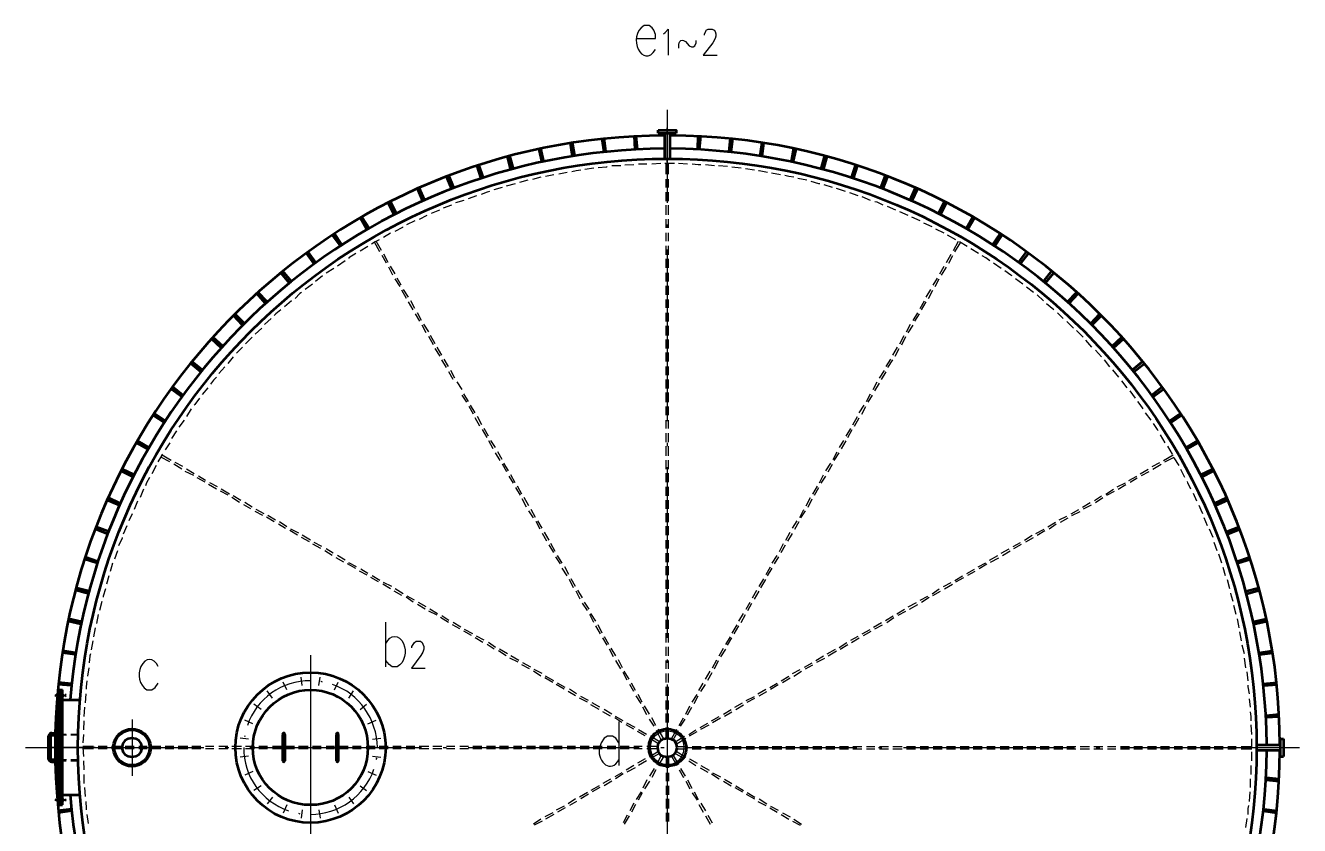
# Model space of a CAD drawing. Header units: millimetres. Extents: x 0 to 1181, y 0 to 1658.
# Drawn here: x 209.9 to 594.4, y 686.2 to 927.6 of the extents above; entities that cross this region are included whole.
import ezdxf

# ---------------------------------------------------------------- set-up
doc = ezdxf.new("R2010")
doc.units = ezdxf.units.MM
doc.layers.add('1', color=7, linetype='Continuous')

msp = doc.modelspace()

# ---------------------------------------------------------------- linework, layer by layer
at = {"layer": '1', "color": 0, "lineweight": 9}
for points in [[(402.38, 925.04), (402.92, 925.4), (403.82, 926.48), (403.82, 918.56)], [(414.8, 924.68), (414.8, 925.04), (415.16, 925.76), (415.34, 926.12), (415.88, 926.48), (417.14, 926.48), (417.68, 926.12), (418.04, 925.76), (418.22, 925.04), (418.22, 924.32), (418.04, 923.6), (417.32, 922.34), (414.44, 918.56), (418.58, 918.56)], [(403.56, 902.12), (403.56, 874.04)], [(403.56, 886.28), (403.56, 896.72)], [(381.42, 884.48), (378.72, 884.12)], [(385.38, 885.02), (385.2, 884.84), (382.68, 884.66)], [(389.52, 885.2), (386.82, 885.2)], [(393.48, 885.56), (390.78, 885.38)], [(397.44, 885.74), (394.92, 885.74)], [(401.58, 885.92), (398.88, 885.74)], [(405.72, 885.92), (403.56, 885.92), (402.84, 885.92)], [(403.2, 882.68), (403.2, 885.92)], [(403.92, 882.68), (403.92, 885.92)], [(409.68, 885.74), (406.98, 885.92)], [(413.64, 885.56), (412.92, 885.56), (411.12, 885.74)], [(417.78, 885.2), (415.08, 885.56)], [(421.74, 885.02), (419.04, 885.2)], [(425.88, 884.48), (423, 884.84)], [(361.44, 880.88), (358.92, 880.16)], [(365.4, 881.78), (362.88, 881.06)], [(369.36, 882.5), (366.84, 881.96), (366.84, 881.96)], [(373.32, 883.22), (370.8, 882.68)], [(377.46, 883.94), (376.02, 883.76), (374.76, 883.4)], [(403.2, 878.72), (403.2, 881.24)], [(403.92, 878.72), (403.92, 881.24)], [(429.84, 883.94), (427.14, 884.3)], [(433.8, 883.22), (431.28, 883.76), (431.1, 883.76)], [(437.76, 882.5), (435.06, 883.04)], [(441.72, 881.78), (440.28, 881.96), (439.02, 882.32)], [(445.68, 880.88), (442.98, 881.42)], [(449.64, 879.8), (449.28, 879.8), (446.94, 880.52)], [(349.92, 877.46), (349.2, 877.28), (347.4, 876.56)], [(353.7, 878.72), (351.18, 878)], [(357.66, 879.8), (354.96, 879.08)], [(403.2, 874.58), (403.2, 877.28)], [(403.92, 874.58), (403.92, 877.28)], [(453.42, 878.72), (450.9, 879.44)], [(457.38, 877.46), (454.68, 878.36)], [(461.16, 876.2), (458.64, 877.1)], [(338.4, 873.32), (335.88, 872.42)], [(342.18, 874.76), (339.66, 874.04)], [(345.96, 876.2), (343.44, 875.3)], [(403.2, 870.44), (403.2, 873.32)], [(403.92, 870.44), (403.92, 873.32)], [(464.94, 874.76), (462.42, 875.84)], [(468.72, 873.32), (466.92, 874.22), (466.2, 874.4)], [(472.5, 871.88), (469.98, 872.96)], [(331.02, 870.26), (328.68, 869)], [(334.8, 871.88), (332.28, 870.8)], [(403.2, 866.48), (403.2, 869.18)], [(403.92, 866.48), (403.92, 869.18)], [(476.28, 870.26), (473.76, 871.34)], [(479.88, 868.64), (477.36, 869.72)], [(323.64, 866.84), (323.64, 866.66), (321.3, 865.4)], [(327.42, 868.64), (324.9, 867.38)], [(403.56, 867.56), (403.56, 866.48)], [(483.48, 866.84), (480.96, 867.92)], [(487.08, 864.86), (484.56, 866.12)], [(316.62, 862.88), (315.36, 862.34), (314.28, 861.62)], [(316.8, 859.28), (315.18, 862.16)], [(317.34, 859.64), (315.72, 862.52)], [(320.04, 864.86), (317.88, 863.6)], [(403.2, 862.52), (403.2, 865.04)], [(403.92, 862.52), (403.92, 865.04)], [(490.68, 862.88), (488.16, 864.32)], [(489.96, 859.64), (491.4, 862.52)], [(490.32, 859.28), (492.12, 862.16)], [(494.1, 860.9), (491.76, 862.34)], [(309.6, 858.74), (307.44, 857.48), (307.44, 857.3)], [(313.2, 860.9), (310.86, 859.46)], [(318.78, 855.86), (317.52, 858.2)], [(319.32, 856.04), (318.06, 858.56)], [(403.2, 858.38), (403.2, 861.08)], [(403.56, 860), (403.56, 808.16)], [(403.92, 858.38), (403.92, 861.08)], [(487.8, 856.04), (489.24, 858.56)], [(488.52, 855.86), (489.78, 858.2)], [(497.52, 858.74), (495.18, 860.18)], [(500.94, 856.58), (499.68, 857.48), (498.6, 858.02)], [(302.94, 854.24), (300.6, 852.8)], [(306.36, 856.58), (304.02, 854.96)], [(320.76, 852.26), (319.5, 854.6)], [(321.48, 852.62), (320.04, 854.96)], [(403.2, 854.42), (403.2, 857.12)], [(403.92, 854.42), (403.92, 857.12)], [(485.82, 852.62), (487.08, 854.96)], [(486.36, 852.26), (487.8, 854.6)], [(504.36, 854.24), (502.02, 855.86)], [(299.52, 852.08), (297.36, 850.28)], [(322.92, 848.84), (321.48, 851.18)], [(323.28, 849.2), (322.02, 851.36)], [(403.2, 850.28), (403.2, 852.98)], [(403.92, 850.28), (403.92, 852.98)], [(483.84, 849.2), (485.1, 851.36)], [(484.38, 848.84), (485.64, 851.18)], [(507.6, 852.08), (507.24, 852.26), (505.44, 853.52)], [(510.84, 849.56), (508.68, 851.18)], [(293.22, 847.04), (292.68, 846.68), (291.24, 845.24)], [(296.46, 849.56), (294.3, 847.94)], [(324.9, 845.24), (323.46, 847.76)], [(325.44, 845.6), (324, 847.94)], [(403.2, 846.32), (403.2, 849.02)], [(403.92, 846.32), (403.92, 849.02)], [(481.68, 845.6), (483.12, 847.94)], [(482.4, 845.24), (483.66, 847.76)], [(514.08, 847.04), (511.92, 848.66)], [(517.14, 844.52), (515.16, 846.32)], [(290.16, 844.52), (288, 842.72)], [(326.88, 841.82), (325.44, 844.16)], [(327.42, 842.18), (326.16, 844.52)], [(403.2, 842.36), (403.2, 844.88)], [(403.92, 842.36), (403.92, 844.88)], [(479.88, 842.18), (481.14, 844.52)], [(480.24, 841.82), (481.68, 844.16)], [(520.2, 841.82), (518.04, 843.62)], [(284.04, 839.12), (282.06, 837.32)], [(286.92, 841.82), (285.48, 840.56), (284.94, 840.02)], [(328.86, 838.4), (327.6, 840.56)], [(329.4, 838.58), (328.14, 840.92)], [(403.2, 838.22), (403.2, 840.92)], [(403.92, 838.22), (403.92, 840.92)], [(477.72, 838.58), (479.16, 840.92)], [(478.26, 838.4), (479.7, 840.56)], [(523.08, 839.12), (521.64, 840.56), (521.28, 840.92)], [(526.14, 836.24), (524.16, 838.22)], [(281.16, 836.24), (279.18, 834.44)], [(330.84, 834.8), (329.58, 837.14)], [(331.56, 835.16), (330.12, 837.5)], [(403.2, 834.08), (403.2, 836.96)], [(403.92, 834.08), (403.92, 836.96)], [(475.74, 835.16), (477, 837.5)], [(476.28, 834.8), (477.72, 837.14)], [(529.02, 833.54), (527.04, 835.52)], [(275.4, 830.48), (273.6, 828.68)], [(278.28, 833.54), (276.3, 831.56)], [(333, 831.2), (331.56, 833.72)], [(333.54, 831.56), (332.1, 834.08)], [(335.52, 828.14), (334.08, 830.48)], [(403.2, 830.12), (403.2, 832.82)], [(403.92, 830.12), (403.92, 832.82)], [(471.6, 828.14), (473.04, 830.48)], [(473.76, 831.56), (475.02, 834.08)], [(474.3, 831.2), (475.56, 833.72)], [(531.72, 830.48), (529.92, 832.64)], [(272.52, 827.6), (272.52, 827.6), (270.9, 825.62)], [(334.98, 827.78), (333.54, 830.12)], [(336.96, 824.36), (335.52, 826.7)], [(337.5, 824.72), (336.24, 826.88)], [(403.2, 826.16), (403.2, 828.86)], [(403.92, 826.16), (403.92, 828.86)], [(469.62, 824.72), (471.06, 826.88)], [(470.16, 824.36), (471.6, 826.7)], [(472.32, 827.78), (473.58, 830.12)], [(534.6, 827.6), (532.8, 829.58)], [(537.12, 824.54), (535.5, 826.7)], [(270, 824.54), (268.2, 822.56)], [(338.94, 820.76), (337.68, 823.1)], [(339.48, 821.12), (338.22, 823.46)], [(403.2, 822.02), (403.2, 824.72)], [(403.92, 822.02), (403.92, 824.72)], [(467.64, 821.12), (469.08, 823.46)], [(468.18, 820.76), (469.62, 823.1)], [(539.82, 821.48), (538.02, 823.64)], [(267.48, 821.48), (266.58, 820.58), (265.68, 819.32)], [(341.64, 817.7), (340.2, 820.04)], [(403.2, 818.06), (403.2, 820.76)], [(403.92, 818.06), (403.92, 820.76)], [(465.66, 817.7), (466.92, 820.04)], [(466.2, 817.34), (467.64, 819.68)], [(542.34, 818.24), (540.72, 820.4)], [(262.44, 815.18), (261, 813.2), (260.82, 813.02)], [(264.96, 818.24), (263.16, 816.26)], [(343.08, 813.92), (341.64, 816.08)], [(343.62, 814.1), (342.18, 816.44)], [(403.2, 813.92), (403.2, 816.8)], [(403.92, 813.92), (403.92, 816.8)], [(463.68, 814.1), (464.94, 816.44)], [(464.22, 813.92), (465.48, 816.08)], [(544.86, 815.18), (543.24, 817.34)], [(259.92, 811.94), (258.48, 809.6)], [(345.06, 810.32), (343.8, 812.66)], [(345.6, 810.68), (344.16, 813.02)], [(403.2, 809.96), (403.2, 812.66)], [(403.92, 809.96), (403.92, 812.66)], [(461.52, 810.68), (462.96, 813.02)], [(462.24, 810.32), (463.5, 812.66)], [(547.2, 811.94), (546.3, 813.2), (545.58, 814.1)], [(257.76, 808.52), (256.14, 806.36)], [(347.04, 806.72), (345.6, 809.24)], [(347.58, 807.08), (346.32, 809.6)], [(403.2, 806), (403.2, 808.52)], [(403.92, 806), (403.92, 808.52)], [(459.54, 807.08), (460.98, 809.6)], [(460.08, 806.72), (461.52, 809.24)], [(549.54, 808.52), (547.92, 810.68)], [(551.7, 805.28), (551.52, 805.64), (550.26, 807.44)], [(255.42, 805.28), (253.98, 802.94)], [(349.2, 803.3), (347.76, 805.64)], [(349.56, 803.66), (348.3, 806)], [(403.2, 801.86), (403.2, 804.56)], [(403.92, 801.86), (403.92, 804.56)], [(457.56, 803.66), (459, 806)], [(458.1, 803.3), (459.36, 805.64)], [(553.86, 801.68), (552.42, 804.02)], [(253.44, 801.68), (252, 799.52)], [(351, 799.88), (349.74, 802.22)], [(351.72, 800.24), (350.28, 802.4)], [(403.2, 797.72), (403.2, 800.6)], [(403.56, 801.68), (403.56, 800.6)], [(403.92, 797.72), (403.92, 800.6)], [(455.58, 800.24), (456.84, 802.4)], [(456.12, 799.88), (457.56, 802.22)], [(556.02, 798.26), (554.58, 800.6)], [(251.28, 798.26), (250.92, 797.72), (249.84, 795.92)], [(253.44, 795.92), (250.74, 797.36)], [(253.8, 796.28), (250.92, 798.08)], [(353.16, 796.28), (351.72, 798.62)], [(353.7, 796.64), (352.44, 798.98)], [(403.2, 793.76), (403.2, 796.46)], [(403.92, 793.76), (403.92, 796.46)], [(453.6, 796.64), (454.86, 798.98)], [(453.96, 796.28), (455.4, 798.62)], [(553.32, 796.28), (556.2, 798.08)], [(553.68, 795.92), (556.56, 797.36)], [(558, 794.84), (556.56, 797.18)], [(249.3, 794.84), (248.04, 792.32)], [(257.04, 793.76), (254.7, 795.2)], [(257.4, 794.48), (255.06, 795.74)], [(260.64, 791.78), (258.12, 793.04)], [(260.82, 792.32), (258.48, 793.76)], [(355.14, 792.86), (353.88, 795.2)], [(355.68, 793.22), (354.24, 795.56)], [(403.2, 789.8), (403.2, 792.5)], [(403.56, 794.3), (403.56, 742.82)], [(403.92, 789.8), (403.92, 792.5)], [(451.44, 793.22), (452.88, 795.56)], [(452.16, 792.86), (453.42, 795.2)], [(546.3, 792.32), (548.64, 793.76)], [(546.66, 791.78), (549, 793.04)], [(549.9, 794.48), (552.24, 795.74)], [(550.08, 793.76), (552.6, 795.2)], [(559.8, 791.24), (558.54, 793.58)], [(247.32, 791.24), (246.42, 789.62), (246.06, 788.72)], [(264.06, 789.8), (261.72, 791.06)], [(264.24, 790.34), (262.08, 791.6)], [(267.48, 787.64), (265.14, 789.08)], [(267.84, 788.36), (265.5, 789.62)], [(357.12, 789.44), (355.86, 791.6)], [(357.66, 789.62), (356.4, 791.96)], [(359.64, 786.2), (358.38, 788.54)], [(403.2, 785.66), (403.2, 788.36)], [(403.92, 785.66), (403.92, 788.36)], [(447.48, 786.2), (448.92, 788.54)], [(449.46, 789.62), (450.72, 791.96)], [(450, 789.44), (451.44, 791.6)], [(539.28, 788.36), (541.8, 789.62)], [(539.64, 787.64), (541.98, 789.08)], [(542.88, 790.34), (545.22, 791.6)], [(543.24, 789.8), (545.4, 791.06)], [(561.6, 787.64), (560.7, 789.62), (560.52, 789.98)], [(245.52, 787.64), (244.44, 785.12)], [(271.08, 785.84), (268.74, 787.1)], [(271.44, 786.2), (268.92, 787.64)], [(274.5, 783.68), (272.16, 785.12)], [(274.86, 784.22), (272.52, 785.66)], [(359.28, 785.84), (357.84, 788.18)], [(361.08, 782.24), (359.82, 784.76)], [(361.8, 782.6), (360.36, 785.12)], [(403.2, 781.7), (403.2, 784.4)], [(403.92, 781.7), (403.92, 784.4)], [(445.5, 782.6), (446.76, 785.12)], [(446.04, 782.24), (447.3, 784.76)], [(448.02, 785.84), (449.28, 788.18)], [(532.44, 784.22), (534.6, 785.66)], [(532.8, 783.68), (534.96, 785.12)], [(535.86, 786.2), (538.2, 787.64)], [(536.22, 785.84), (538.56, 787.1)], [(563.4, 784.04), (562.32, 786.38)], [(243.72, 784.04), (242.64, 781.52)], [(277.92, 781.7), (275.76, 782.96)], [(278.28, 782.24), (276.12, 783.68)], [(281.52, 779.72), (279.18, 780.98)], [(281.88, 780.26), (279.54, 781.52)], [(363.24, 779), (361.8, 781.16)], [(363.78, 779.18), (362.52, 781.52)], [(443.52, 779.18), (444.78, 781.52)], [(443.88, 779), (445.32, 781.16)], [(525.42, 780.26), (527.76, 781.52)], [(525.6, 779.72), (528.12, 780.98)], [(528.84, 782.24), (531.18, 783.68)], [(529.2, 781.7), (531.54, 782.96)], [(565.2, 780.26), (564.66, 781.34), (564.12, 782.78)], [(240.48, 776.66), (239.4, 774.14)], [(242.1, 780.26), (241.02, 778.1)], [(284.95, 777.8), (282.61, 779.24)], [(285.31, 778.34), (282.97, 779.78)], [(288.37, 775.82), (286.21, 777.08)], [(288.73, 776.36), (286.57, 777.8)], [(365.22, 775.58), (363.96, 777.92)], [(365.76, 775.94), (364.5, 778.1)], [(403.2, 777.74), (403.2, 780.44)], [(403.92, 777.74), (403.92, 780.44)], [(441.36, 775.94), (442.8, 778.1)], [(442.08, 775.58), (443.34, 777.92)], [(518.4, 776.3), (520.74, 777.74)], [(518.76, 775.76), (520.92, 777.2)], [(521.82, 778.46), (524.16, 779.54)], [(522.18, 777.74), (524.52, 779)], [(566.64, 776.66), (565.56, 779)], [(239.04, 773.06), (239.04, 772.88), (237.96, 770.54)], [(291.96, 773.78), (289.62, 775.22)], [(292.33, 774.38), (289.99, 775.64)], [(295.56, 771.8), (293.22, 773.06)], [(295.92, 772.34), (293.4, 773.78)], [(367.2, 771.98), (365.94, 774.32)], [(367.92, 772.34), (366.48, 774.68)], [(403.2, 773.78), (403.2, 776.48)], [(403.92, 773.78), (403.92, 776.48)], [(439.38, 772.34), (440.64, 774.68)], [(439.92, 771.98), (441.36, 774.32)], [(511.38, 772.34), (513.72, 773.78)], [(511.74, 771.8), (514.08, 773.06)], [(514.8, 774.32), (517.32, 775.58)], [(515.16, 773.78), (517.5, 775.22)], [(568.26, 773.06), (567.18, 775.58)], [(237.6, 769.1), (236.7, 766.58)], [(298.98, 769.82), (296.64, 771.08)], [(299.34, 770.36), (297, 771.62)], [(302.4, 767.66), (300.24, 769.1)], [(302.76, 768.38), (300.6, 769.64)], [(369.36, 768.56), (367.92, 770.9)], [(369.72, 768.92), (368.46, 771.26)], [(403.2, 769.82), (403.2, 772.34)], [(403.92, 769.82), (403.92, 772.34)], [(437.4, 768.92), (438.66, 771.26)], [(437.94, 768.56), (439.2, 770.9)], [(504.36, 768.38), (506.7, 769.64)], [(504.72, 767.66), (507.06, 769.1)], [(507.96, 770.36), (510.12, 771.62)], [(508.14, 769.82), (510.48, 771.08)], [(569.52, 769.1), (568.62, 771.62)], [(236.16, 765.32), (235.8, 764.24), (235.44, 762.8)], [(306, 765.68), (303.66, 766.94)], [(306.36, 766.22), (304.02, 767.66)], [(309.6, 763.7), (307.08, 765.14)], [(309.78, 764.24), (307.44, 765.5)], [(371.34, 765.14), (369.9, 767.3)], [(371.88, 765.32), (370.44, 767.66)], [(403.2, 765.68), (403.2, 768.38)], [(403.92, 765.68), (403.92, 768.38)], [(435.24, 765.32), (436.68, 767.66)], [(435.96, 765.14), (437.22, 767.3)], [(497.34, 764.24), (499.68, 765.5)], [(497.7, 763.7), (500.04, 765.14)], [(500.76, 766.22), (503.28, 767.66)], [(501.12, 765.68), (503.64, 766.94)], [(570.96, 765.32), (570.06, 768.02)], [(235.08, 761.54), (234.36, 759.02)], [(313.02, 761.72), (310.68, 762.98)], [(313.2, 762.26), (311.04, 763.52)], [(316.8, 760.1), (314.46, 761.54)], [(373.32, 761.54), (371.88, 763.88)], [(373.86, 761.9), (372.6, 764.24)], [(403.2, 761.72), (403.2, 764.42)], [(403.92, 761.72), (403.92, 764.42)], [(433.44, 761.9), (434.7, 764.24)], [(433.8, 761.54), (435.24, 763.88)], [(490.32, 760.1), (492.66, 761.54)], [(493.92, 762.26), (496.26, 763.52)], [(494.28, 761.72), (496.44, 762.98)], [(572.04, 761.54), (571.32, 764.06)], [(234, 757.58), (233.28, 755.42), (233.28, 755.06)], [(316.44, 759.74), (314.1, 761)], [(320.04, 757.58), (317.7, 759.02)], [(320.4, 758.3), (317.88, 759.56)], [(323.82, 756.14), (321.48, 757.58)], [(375.3, 757.94), (374.04, 760.46)], [(375.84, 758.3), (374.58, 760.64)], [(403.2, 757.58), (403.2, 760.28)], [(403.92, 757.58), (403.92, 760.28)], [(431.28, 758.3), (432.72, 760.64)], [(431.82, 757.94), (433.26, 760.46)], [(483.48, 756.14), (485.64, 757.58)], [(486.9, 758.3), (489.24, 759.56)], [(487.26, 757.58), (489.6, 759.02)], [(490.68, 759.74), (493.02, 761)], [(573.3, 757.58), (572.58, 760.28)], [(232.92, 753.8), (232.2, 751.1)], [(323.46, 755.6), (321.12, 756.86)], [(326.88, 753.62), (324.72, 755.06)], [(327.24, 754.16), (325.08, 755.42)], [(377.28, 754.52), (376.02, 756.86)], [(378, 754.88), (376.56, 757.22)], [(379.98, 751.46), (378.54, 753.62)], [(403.2, 753.62), (403.2, 756.32)], [(403.92, 753.62), (403.92, 756.32)], [(427.32, 751.46), (428.58, 753.62)], [(429.3, 754.88), (430.56, 757.22)], [(429.84, 754.52), (431.28, 756.86)], [(479.88, 754.16), (482.22, 755.42)], [(480.24, 753.62), (482.58, 755.06)], [(483.66, 755.6), (486, 756.86)], [(574.38, 753.8), (573.84, 755.42), (573.66, 756.32)], [(231.84, 749.84), (231.3, 747.14)], [(330.48, 751.46), (328.14, 752.9)], [(330.84, 752.18), (328.5, 753.44)], [(334.08, 749.66), (331.56, 750.92)], [(334.26, 750.02), (331.92, 751.46)], [(379.44, 751.1), (378, 753.26)], [(381.42, 747.5), (380.16, 749.84)], [(381.96, 747.86), (380.52, 750.2)], [(403.2, 749.66), (403.2, 752.18)], [(403.92, 749.66), (403.92, 752.18)], [(425.16, 747.86), (426.6, 750.2)], [(425.88, 747.5), (427.14, 749.84)], [(427.86, 751.1), (429.12, 753.26)], [(472.86, 750.02), (475.2, 751.46)], [(473.22, 749.66), (475.56, 750.92)], [(476.28, 752.18), (478.8, 753.44)], [(476.64, 751.46), (479.16, 752.9)], [(575.28, 749.84), (574.56, 752.54)], [(318.6, 734.05), (318.6, 747.55)], [(337.5, 747.5), (335.16, 748.94)], [(337.68, 748.04), (335.52, 749.48)], [(340.92, 745.52), (338.76, 746.78)], [(341.28, 746.06), (338.94, 747.5)], [(383.4, 744.08), (381.96, 746.42)], [(383.94, 744.26), (382.68, 746.78)], [(403.2, 745.52), (403.2, 748.22)], [(403.92, 745.52), (403.92, 748.22)], [(423.18, 744.26), (424.62, 746.78)], [(423.72, 744.08), (425.16, 746.42)], [(465.84, 746.06), (468.18, 747.5)], [(466.2, 745.52), (468.54, 746.78)], [(469.44, 748.04), (471.78, 749.48)], [(469.8, 747.5), (471.96, 748.94)], [(576.18, 745.88), (576, 746.42), (575.64, 748.58)], [(230.94, 745.88), (230.4, 743.18)], [(344.52, 743.54), (342.18, 744.8)], [(344.88, 744.08), (342.36, 745.34)], [(347.94, 741.38), (345.6, 742.82)], [(348.3, 742.1), (345.96, 743.36)], [(385.38, 740.66), (384.12, 742.82)], [(385.92, 740.84), (384.66, 743.18)], [(403.2, 741.38), (403.2, 744.26)], [(403.92, 741.38), (403.92, 744.26)], [(421.2, 740.84), (422.64, 743.18)], [(421.74, 740.66), (423, 742.82)], [(459, 742.1), (461.16, 743.36)], [(459.18, 741.38), (461.52, 742.82)], [(462.42, 744.08), (464.76, 745.34)], [(462.78, 743.54), (465.12, 744.8)], [(576.9, 741.92), (576.36, 744.62)], [(230.22, 741.92), (229.68, 739.22)], [(326.52, 739.81), (326.52, 740.17), (327.24, 741.43), (327.78, 741.79), (329.04, 741.79), (329.58, 741.43), (329.76, 740.89), (330.12, 740.17), (330.12, 739.45), (329.76, 738.55), (329.22, 737.47), (326.34, 733.69), (330.48, 733.69)], [(351.36, 739.4), (349.2, 740.84)], [(351.72, 739.94), (349.56, 741.38)], [(354.96, 737.42), (352.62, 738.86)], [(355.32, 737.96), (352.98, 739.4)], [(387.36, 737.06), (386.1, 739.4)], [(388.08, 737.42), (386.64, 739.76)], [(403.2, 737.42), (403.2, 740.12)], [(403.92, 737.42), (403.92, 740.12)], [(419.22, 737.42), (420.48, 739.76)], [(419.76, 737.06), (421.2, 739.4)], [(451.8, 737.96), (454.32, 739.4)], [(452.16, 737.42), (454.68, 738.86)], [(455.4, 739.94), (457.74, 741.38)], [(455.76, 739.4), (458.1, 740.84)], [(577.8, 737.96), (577.08, 740.66)], [(229.5, 737.96), (229.32, 737.42), (229.14, 735.26)], [(295.92, 737.6), (295.92, 683.42)], [(358.56, 735.44), (356.04, 736.7)], [(358.74, 735.98), (356.4, 737.42)], [(361.98, 733.46), (359.64, 734.72)], [(362.34, 734), (360, 735.26)], [(389.52, 733.46), (388.08, 735.98)], [(390.06, 733.82), (388.8, 736.16)], [(403.2, 733.46), (403.2, 735.98)], [(403.56, 736.34), (403.56, 735.26)], [(403.92, 733.46), (403.92, 735.98)], [(417.24, 733.82), (418.5, 736.16)], [(417.78, 733.46), (419.04, 735.98)], [(444.96, 734), (447.3, 735.26)], [(445.32, 733.46), (447.48, 734.72)], [(448.38, 735.98), (450.72, 737.42)], [(448.74, 735.44), (451.08, 736.7)], [(578.16, 733.82), (577.8, 736.7)], [(228.96, 733.82), (228.6, 731.3)], [(293.4, 728.42), (293.04, 730.94)], [(298.44, 728.42), (298.8, 730.94)], [(365.4, 731.3), (363.24, 732.74)], [(365.76, 732.02), (363.42, 733.28)], [(369, 729.32), (366.66, 730.76)], [(369.36, 729.86), (366.84, 731.3)], [(391.5, 730.04), (390.24, 732.38)], [(392.04, 730.4), (390.6, 732.74)], [(403.2, 729.32), (403.2, 732.02)], [(403.92, 729.32), (403.92, 732.02)], [(415.08, 730.4), (416.52, 732.74)], [(415.8, 730.04), (417.06, 732.38)], [(437.94, 729.86), (440.28, 731.3)], [(438.3, 729.32), (440.64, 730.76)], [(441.36, 732.02), (443.7, 733.28)], [(441.72, 731.3), (444.06, 732.74)], [(578.88, 729.86), (578.52, 732.56)], [(228.42, 729.86), (228.24, 728.06), (228.24, 727.34)], [(284.4, 724.64), (282.78, 726.8)], [(288.72, 727.16), (287.64, 729.5)], [(299.52, 729.5), (299.16, 729.68), (298.98, 729.68)], [(303.12, 727.16), (304.2, 729.5)], [(307.44, 724.64), (308.88, 726.8)], [(372.42, 727.34), (370.08, 728.78)], [(372.78, 727.88), (370.44, 729.14)], [(376.2, 725.9), (374.04, 727.34)], [(393.48, 726.62), (392.22, 728.78)], [(394.02, 726.98), (392.76, 729.14)], [(403.2, 725.36), (403.2, 728.06)], [(403.56, 728.78), (403.56, 676.94)], [(403.92, 725.36), (403.92, 728.06)], [(413.1, 726.98), (414.36, 729.14)], [(413.64, 726.62), (415.08, 728.78)], [(430.92, 725.9), (433.26, 727.34)], [(434.52, 727.88), (436.68, 729.14)], [(434.7, 727.34), (437.04, 728.78)], [(579.24, 725.9), (578.88, 728.06), (578.88, 728.6)], [(218.7, 725.54), (222.12, 725.54)], [(218.88, 725.18), (219.42, 725.9)], [(218.88, 725.72), (219.42, 725.18)], [(221.4, 725.18), (222.12, 725.9)], [(221.4, 725.72), (222.12, 725.18)], [(228.06, 725.9), (227.88, 723.2)], [(280.98, 721.22), (278.82, 722.84)], [(310.86, 721.22), (312.84, 722.84)], [(375.84, 725.36), (373.68, 726.62)], [(379.44, 723.38), (377.1, 724.64)], [(379.8, 723.92), (377.46, 725.18)], [(383.22, 721.94), (380.88, 723.2)], [(395.64, 723.02), (394.2, 725.36)], [(396, 723.38), (394.74, 725.72)], [(403.2, 721.22), (403.2, 723.92)], [(403.92, 721.22), (403.92, 723.92)], [(411.12, 723.38), (412.56, 725.72)], [(411.66, 723.02), (412.92, 725.36)], [(423.9, 721.94), (426.24, 723.2)], [(427.32, 723.92), (429.84, 725.18)], [(427.68, 723.38), (430.02, 724.64)], [(431.28, 725.36), (433.62, 726.62)], [(579.6, 721.94), (579.24, 724.46)], [(227.7, 721.94), (227.52, 719.06)], [(383.04, 721.22), (380.52, 722.66)], [(386.46, 719.24), (384.12, 720.5)], [(386.82, 719.78), (384.48, 721.22)], [(390.24, 717.8), (387.9, 719.06)], [(397.44, 719.6), (396.18, 721.94)], [(398.16, 719.78), (396.72, 722.3)], [(403.2, 717.26), (403.2, 719.96)], [(403.92, 717.26), (403.92, 719.96)], [(409.14, 719.78), (410.4, 722.3)], [(409.68, 719.6), (410.94, 721.94)], [(416.88, 717.8), (419.22, 719.06)], [(420.48, 719.78), (422.82, 721.22)], [(420.84, 719.24), (423, 720.5)], [(424.26, 721.22), (426.6, 722.66)], [(579.78, 717.8), (579.78, 719.06), (579.6, 720.5)], [(227.52, 717.8), (227.34, 715.1)], [(242.1, 718.16), (242.1, 701.24)], [(278.46, 716.9), (276.12, 717.98)], [(313.2, 716.9), (315.72, 717.98)], [(389.88, 717.26), (387.72, 718.7)], [(388.98, 717.62), (388.98, 704.3)], [(393.48, 715.28), (391.14, 716.54)], [(393.84, 715.82), (391.32, 717.08)], [(399.6, 716.18), (398.16, 718.34)], [(400.14, 716.36), (398.88, 718.7)], [(402.48, 712.4), (400.86, 715.28)], [(403.2, 712.58), (403.2, 715.82)], [(403.92, 712.58), (403.92, 715.82)], [(404.82, 712.4), (406.44, 715.28)], [(407.16, 716.36), (408.42, 718.7)], [(407.52, 716.18), (408.96, 718.34)], [(413.46, 715.82), (415.8, 717.08)], [(413.64, 715.28), (416.16, 716.54)], [(417.24, 717.26), (419.58, 718.7)], [(579.96, 713.66), (579.78, 716.54)], [(217.8, 713.66), (217.44, 713.48), (217.08, 712.94)], [(217.08, 712.94), (217.08, 706.46)], [(217.8, 713.66), (219.78, 713.66)], [(222.12, 713.66), (219.78, 713.66)], [(222.3, 713.48), (220.14, 713.48)], [(220.14, 710.42), (220.14, 713.48)], [(225.72, 713.66), (223.56, 713.66)], [(225.72, 713.48), (223.56, 713.48)], [(227.34, 713.66), (227.16, 711.14)], [(277.2, 712.22), (274.68, 712.58)], [(276.12, 713.3), (275.94, 712.94)], [(314.64, 712.22), (317.16, 712.58)], [(396.9, 713.3), (394.56, 714.56)], [(397.26, 713.66), (394.92, 715.1)], [(401.04, 710.78), (398.16, 712.58)], [(401.22, 711.5), (398.52, 713.12)], [(401.76, 712.04), (400.32, 714.92)], [(405.36, 712.04), (406.98, 714.92)], [(405.9, 711.5), (408.78, 713.12)], [(406.26, 710.78), (409.14, 712.58)], [(410.04, 713.66), (412.2, 715.1)], [(410.22, 713.3), (412.56, 714.56)], [(579.96, 709.7), (579.96, 712.4)], [(209.88, 709.7), (263.7, 709.7)], [(230.94, 709.7), (217.08, 709.7)], [(220.14, 706.1), (220.14, 708.98)], [(230.4, 710.06), (227.16, 710.06)], [(227.16, 709.7), (227.34, 707)], [(230.4, 709.34), (227.16, 709.34)], [(234.54, 710.06), (231.84, 710.06)], [(234.54, 709.34), (231.84, 709.34)], [(238.68, 710.06), (235.8, 710.06)], [(238.68, 709.34), (235.8, 709.34)], [(242.64, 710.06), (239.94, 710.06)], [(242.64, 709.34), (239.94, 709.34)], [(246.6, 710.06), (244.08, 710.06)], [(246.6, 709.34), (244.08, 709.34)], [(250.74, 710.06), (248.04, 710.06)], [(250.74, 709.34), (248.04, 709.34)], [(254.7, 710.06), (252, 710.06)], [(254.7, 709.34), (252, 709.34)], [(258.84, 710.06), (255.96, 710.06)], [(258.84, 709.34), (255.96, 709.34)], [(262.8, 710.06), (260.1, 710.06)], [(262.8, 709.34), (260.1, 709.34)], [(266.76, 710.06), (264.24, 710.06)], [(266.76, 709.34), (264.24, 709.34)], [(270.9, 710.06), (268.2, 710.06)], [(270.9, 709.34), (268.2, 709.34)], [(270.18, 709.7), (271.26, 709.7)], [(275.04, 710.06), (272.16, 710.06)], [(275.04, 709.34), (272.16, 709.34)], [(279, 710.06), (276.3, 710.06)], [(279, 709.34), (276.3, 709.34)], [(277.56, 709.7), (329.4, 709.7)], [(282.96, 710.06), (280.26, 710.06)], [(282.96, 709.34), (280.26, 709.34)], [(287.1, 710.06), (284.4, 710.06)], [(287.1, 709.34), (284.4, 709.34)], [(291.06, 710.06), (288.36, 710.06)], [(291.06, 709.34), (288.36, 709.34)], [(295.2, 710.06), (292.32, 710.06)], [(295.2, 709.34), (292.32, 709.34)], [(299.16, 710.06), (296.46, 710.06)], [(299.16, 709.34), (296.46, 709.34)], [(303.12, 710.06), (300.6, 710.06)], [(303.12, 709.34), (300.6, 709.34)], [(307.26, 710.06), (304.56, 710.06)], [(307.26, 709.34), (304.56, 709.34)], [(311.22, 710.06), (308.52, 710.06)], [(311.22, 709.34), (308.52, 709.34)], [(315.36, 710.06), (312.66, 710.06)], [(315.36, 709.34), (312.66, 709.34)], [(316.08, 709.7), (316.26, 709.7)], [(319.32, 710.06), (316.62, 710.06)], [(319.32, 709.34), (316.62, 709.34)], [(323.28, 710.06), (320.76, 710.06)], [(323.28, 709.34), (320.76, 709.34)], [(327.42, 710.06), (324.72, 710.06)], [(327.42, 709.34), (324.72, 709.34)], [(331.56, 710.06), (328.68, 710.06)], [(331.56, 709.34), (328.68, 709.34)], [(335.52, 710.06), (332.82, 710.06)], [(335.52, 709.34), (332.82, 709.34)], [(335.88, 709.7), (336.96, 709.7)], [(339.48, 710.06), (336.96, 710.06)], [(339.48, 709.34), (336.96, 709.34)], [(343.62, 710.06), (340.92, 710.06)], [(343.62, 709.34), (340.92, 709.34)], [(343.44, 709.7), (395.1, 709.7)], [(347.58, 710.06), (344.88, 710.06)], [(347.58, 709.34), (344.88, 709.34)], [(351.72, 710.06), (349.02, 710.06)], [(351.72, 709.34), (349.02, 709.34)], [(355.68, 710.06), (352.98, 710.06)], [(355.68, 709.34), (352.98, 709.34)], [(359.64, 710.06), (357.12, 710.06)], [(359.64, 709.34), (357.12, 709.34)], [(363.78, 710.06), (361.08, 710.06)], [(363.78, 709.34), (361.08, 709.34)], [(367.92, 710.06), (365.04, 710.06)], [(367.92, 709.34), (365.04, 709.34)], [(371.88, 710.06), (369.18, 710.06)], [(371.88, 709.34), (369.18, 709.34)], [(375.84, 710.06), (373.32, 710.06)], [(375.84, 709.34), (373.32, 709.34)], [(379.98, 710.06), (377.28, 710.06)], [(379.98, 709.34), (377.28, 709.34)], [(383.94, 710.06), (381.24, 710.06)], [(383.94, 709.34), (381.24, 709.34)], [(388.08, 710.06), (385.38, 710.06)], [(388.08, 709.34), (385.38, 709.34)], [(392.04, 710.06), (389.34, 710.06)], [(392.04, 709.34), (389.34, 709.34)], [(396, 710.06), (393.48, 710.06)], [(396, 709.34), (393.48, 709.34)], [(400.68, 710.06), (397.44, 710.06)], [(400.68, 709.34), (397.44, 709.34)], [(401.04, 708.62), (398.16, 706.82)], [(401.22, 707.9), (398.52, 706.46)], [(401.58, 709.7), (402.66, 709.7)], [(405.9, 707.9), (408.78, 706.46)], [(406.26, 708.62), (409.14, 706.82)], [(406.44, 710.06), (409.68, 710.06)], [(406.44, 709.34), (409.68, 709.34)], [(408.96, 709.7), (460.8, 709.7)], [(411.12, 710.06), (413.82, 710.06)], [(411.12, 709.34), (413.82, 709.34)], [(415.08, 710.06), (417.78, 710.06)], [(415.08, 709.34), (417.78, 709.34)], [(419.22, 710.06), (421.92, 710.06)], [(419.22, 709.34), (421.92, 709.34)], [(423.18, 710.06), (425.88, 710.06)], [(423.18, 709.34), (425.88, 709.34)], [(427.32, 710.06), (429.84, 710.06)], [(427.32, 709.34), (429.84, 709.34)], [(431.28, 710.06), (433.98, 710.06)], [(431.28, 709.34), (433.98, 709.34)], [(435.24, 710.06), (438.12, 710.06)], [(435.24, 709.34), (438.12, 709.34)], [(439.38, 710.06), (442.08, 710.06)], [(439.38, 709.34), (442.08, 709.34)], [(443.52, 710.06), (446.04, 710.06)], [(443.52, 709.34), (446.04, 709.34)], [(447.48, 710.06), (450.18, 710.06)], [(447.48, 709.34), (450.18, 709.34)], [(451.44, 710.06), (454.14, 710.06)], [(451.44, 709.34), (454.14, 709.34)], [(455.58, 710.06), (458.28, 710.06)], [(455.58, 709.34), (458.28, 709.34)], [(459.54, 710.06), (462.24, 710.06)], [(459.54, 709.34), (462.24, 709.34)], [(463.68, 710.06), (466.2, 710.06)], [(463.68, 709.34), (466.2, 709.34)], [(467.28, 709.7), (468.36, 709.7)], [(467.64, 710.06), (470.34, 710.06)], [(467.64, 709.34), (470.34, 709.34)], [(471.6, 710.06), (474.48, 710.06)], [(471.6, 709.34), (474.48, 709.34)], [(474.84, 709.7), (526.5, 709.7)], [(475.74, 710.06), (478.44, 710.06)], [(475.74, 709.34), (478.44, 709.34)], [(479.88, 710.06), (482.4, 710.06)], [(479.88, 709.34), (482.4, 709.34)], [(483.84, 710.06), (486.54, 710.06)], [(483.84, 709.34), (486.54, 709.34)], [(487.8, 710.06), (490.5, 710.06)], [(487.8, 709.34), (490.5, 709.34)], [(491.94, 710.06), (494.64, 710.06)], [(491.94, 709.34), (494.64, 709.34)], [(495.9, 710.06), (498.6, 710.06)], [(495.9, 709.34), (498.6, 709.34)], [(500.04, 710.06), (502.56, 710.06)], [(500.04, 709.34), (502.56, 709.34)], [(504, 710.06), (506.7, 710.06)], [(504, 709.34), (506.7, 709.34)], [(507.96, 710.06), (510.84, 710.06)], [(507.96, 709.34), (510.84, 709.34)], [(512.1, 710.06), (514.8, 710.06)], [(512.1, 709.34), (514.8, 709.34)], [(516.06, 710.06), (518.76, 710.06)], [(516.06, 709.34), (518.76, 709.34)], [(520.2, 710.06), (522.9, 710.06)], [(520.2, 709.34), (522.9, 709.34)], [(524.16, 710.06), (526.86, 710.06)], [(524.16, 709.34), (526.86, 709.34)], [(528.12, 710.06), (531, 710.06)], [(528.12, 709.34), (531, 709.34)], [(532.26, 710.06), (534.96, 710.06)], [(532.26, 709.34), (534.96, 709.34)], [(532.98, 709.7), (534.06, 709.7)], [(536.4, 710.06), (538.92, 710.06)], [(536.4, 709.34), (538.92, 709.34)], [(540.36, 710.06), (543.06, 710.06)], [(540.36, 709.7), (594.36, 709.7)], [(540.36, 709.34), (543.06, 709.34)], [(544.32, 710.06), (547.02, 710.06)], [(544.32, 709.34), (547.02, 709.34)], [(548.46, 710.06), (551.16, 710.06)], [(548.46, 709.34), (551.16, 709.34)], [(552.42, 710.06), (555.12, 710.06)], [(552.42, 709.34), (555.12, 709.34)], [(556.56, 710.06), (559.08, 710.06)], [(556.56, 709.34), (559.08, 709.34)], [(560.52, 710.06), (563.22, 710.06)], [(560.52, 709.34), (563.22, 709.34)], [(564.48, 710.06), (567.36, 710.06)], [(564.48, 709.34), (567.36, 709.34)], [(568.62, 710.06), (571.32, 710.06)], [(568.62, 709.34), (571.32, 709.34)], [(572.76, 710.06), (575.28, 710.06)], [(572.76, 709.34), (575.28, 709.34)], [(576.72, 710.06), (579.96, 710.06)], [(576.72, 709.34), (579.96, 709.34)], [(579.96, 709.7), (580.14, 709.7)], [(579.96, 705.74), (579.96, 708.44)], [(217.08, 706.46), (217.44, 705.92), (217.8, 705.74)], [(217.8, 705.74), (219.78, 705.74)], [(219.78, 705.74), (222.12, 705.74)], [(220.14, 706.1), (222.3, 706.1)], [(223.56, 706.1), (225.72, 706.1)], [(223.56, 705.74), (225.72, 705.74)], [(227.34, 705.74), (227.52, 703.04)], [(277.2, 707.18), (274.68, 706.82)], [(314.64, 707.18), (317.16, 706.82)], [(315.72, 706.1), (315.9, 706.46), (315.9, 706.64)], [(393.48, 704.3), (391.14, 702.86)], [(396.9, 706.28), (394.56, 705.02)], [(397.26, 705.74), (394.92, 704.3)], [(401.76, 707.36), (400.32, 704.66)], [(402.48, 707.18), (400.86, 704.3)], [(403.2, 706.82), (403.2, 703.58)], [(403.92, 706.82), (403.92, 703.58)], [(404.82, 707.18), (406.44, 704.3)], [(405.36, 707.36), (406.98, 704.66)], [(410.04, 705.74), (412.2, 704.3)], [(410.22, 706.28), (412.56, 705.02)], [(413.64, 704.3), (416.16, 702.86)], [(579.78, 701.6), (579.78, 704.3)], [(227.52, 701.6), (227.52, 700.52), (227.52, 698.9)], [(278.46, 702.5), (276.12, 701.42)], [(313.2, 702.5), (315.72, 701.42)], [(386.46, 700.16), (384.12, 698.9)], [(389.88, 702.14), (387.72, 700.88)], [(390.24, 701.78), (387.9, 700.34)], [(393.84, 703.58), (391.32, 702.32)], [(397.44, 699.98), (396.18, 697.46)], [(399.6, 703.4), (398.16, 701.06)], [(400.14, 703.04), (398.88, 700.7)], [(403.2, 702.14), (403.2, 699.62)], [(403.92, 702.14), (403.92, 699.62)], [(407.16, 703.04), (408.42, 700.7)], [(407.52, 703.4), (408.96, 701.06)], [(409.68, 699.98), (410.94, 697.46)], [(413.46, 703.58), (415.8, 702.32)], [(416.88, 701.78), (419.22, 700.34)], [(417.24, 702.14), (419.58, 700.88)], [(420.84, 700.16), (423, 698.9)], [(579.6, 697.64), (579.6, 700.34)], [(227.7, 697.64), (227.88, 694.94)], [(280.98, 698.18), (278.82, 696.74)], [(310.86, 698.18), (312.84, 696.74)], [(379.44, 696.2), (377.1, 694.76)], [(383.04, 698.18), (380.52, 696.74)], [(383.22, 697.64), (380.88, 696.38)], [(386.82, 699.62), (384.48, 698.18)], [(395.64, 696.38), (394.2, 694.04)], [(396, 696.02), (394.74, 693.86)], [(398.16, 699.62), (396.72, 697.28)], [(403.2, 698.18), (403.2, 695.48)], [(403.92, 698.18), (403.92, 695.48)], [(409.14, 699.62), (410.4, 697.28)], [(411.12, 696.02), (412.56, 693.86)], [(411.66, 696.38), (412.92, 694.04)], [(420.48, 699.62), (422.82, 698.18)], [(423.9, 697.64), (426.24, 696.38)], [(424.26, 698.18), (426.6, 696.74)], [(427.68, 696.2), (430.02, 694.76)], [(579.24, 693.5), (579.42, 696.38)], [(218.7, 693.86), (222.12, 693.86)], [(218.88, 694.22), (219.42, 693.68)], [(218.88, 693.68), (219.42, 694.22)], [(221.4, 694.22), (222.12, 693.68)], [(221.4, 693.68), (222.12, 694.22)], [(228.06, 693.5), (228.24, 691.34), (228.24, 690.98)], [(284.4, 694.76), (282.78, 692.78)], [(288.72, 692.42), (287.64, 689.9)], [(303.12, 692.42), (304.2, 689.9)], [(307.44, 694.76), (308.88, 692.78)], [(375.84, 694.22), (373.68, 692.78)], [(376.2, 693.5), (374.04, 692.24)], [(379.8, 695.66), (377.46, 694.22)], [(393.48, 692.96), (392.22, 690.62)], [(394.02, 692.6), (392.76, 690.26)], [(403.2, 694.22), (403.2, 691.34)], [(403.92, 694.22), (403.92, 691.34)], [(413.1, 692.6), (414.36, 690.26)], [(413.64, 692.96), (415.08, 690.62)], [(427.32, 695.66), (429.84, 694.22)], [(430.92, 693.5), (433.26, 692.24)], [(431.28, 694.22), (433.62, 692.78)], [(578.88, 689.54), (578.88, 691.34), (579.06, 692.24)], [(228.42, 689.54), (228.78, 686.84)], [(292.32, 689.9), (292.68, 689.72)], [(293.4, 690.98), (293.04, 688.46)], [(298.44, 690.98), (298.8, 688.46)], [(369, 690.08), (366.66, 688.82)], [(369.36, 689.54), (366.84, 688.1)], [(372.42, 692.06), (370.08, 690.8)], [(372.78, 691.52), (370.44, 690.26)], [(391.5, 689.36), (390.24, 687.02)], [(392.04, 689.18), (390.6, 686.66)], [(403.2, 690.08), (403.2, 687.38)], [(403.92, 690.08), (403.92, 687.38)], [(415.08, 689.18), (416.52, 686.66)], [(415.8, 689.36), (417.06, 687.02)], [(434.52, 691.52), (436.68, 690.26)], [(434.7, 692.06), (437.04, 690.8)], [(437.94, 689.54), (440.28, 688.1)], [(438.3, 690.08), (440.64, 688.82)], [(578.16, 685.58), (578.52, 688.28)], [(365.4, 688.1), (363.24, 686.66)], [(365.76, 687.56), (363.42, 686.3)], [(441.36, 687.56), (443.7, 686.3)], [(441.72, 688.1), (444.06, 686.66)]]:
    msp.add_lwpolyline(points, dxfattribs=at)
at = {"layer": '1', "color": 0, "lineweight": 35}
for points in [[(400.86, 896), (406.26, 896), (406.26, 895.1)], [(400.86, 895.1), (400.86, 896)], [(374.94, 888.08), (374.4, 892.04)], [(375.66, 888.26), (374.94, 892.22)], [(384.48, 889.34), (383.94, 893.48)], [(385.02, 889.52), (384.48, 893.48)], [(393.84, 890.24), (393.66, 894.2)], [(394.56, 890.24), (394.2, 894.2)], [(400.86, 895.1), (406.26, 895.1)], [(402.84, 887.36), (402.84, 895.1)], [(404.46, 887.36), (404.46, 895.1)], [(412.74, 890.24), (412.92, 894.2)], [(413.28, 890.24), (413.64, 894.2)], [(422.28, 889.52), (422.64, 893.48)], [(422.82, 889.34), (423.36, 893.48)], [(431.64, 888.26), (432.18, 892.22)], [(432.18, 888.08), (432.72, 892.04)], [(357.12, 884.3), (356.04, 888.26)], [(365.76, 886.28), (364.86, 890.24)], [(366.3, 886.46), (365.4, 890.42)], [(441, 886.46), (441.72, 890.42)], [(441.54, 886.28), (442.44, 890.24)], [(450, 884.3), (451.08, 888.26)], [(347.4, 881.42), (346.14, 885.2)], [(348.12, 881.6), (346.68, 885.56)], [(356.4, 884.12), (355.32, 888.08)], [(450.72, 884.12), (451.8, 888.08)], [(459.18, 881.6), (460.44, 885.56)], [(459.72, 881.42), (460.98, 885.2)], [(338.4, 878.36), (336.96, 881.96)], [(339.12, 878.54), (337.68, 882.32)], [(468, 878.54), (469.44, 882.32)], [(468.72, 878.36), (470.16, 881.96)], [(329.76, 874.58), (328.14, 878.36)], [(330.3, 874.94), (328.68, 878.54)], [(476.82, 874.94), (478.44, 878.54)], [(477.36, 874.58), (479.16, 878.36)], [(321.12, 870.44), (319.32, 874.04)], [(321.84, 870.8), (320.04, 874.4)], [(485.46, 870.8), (487.26, 874.4)], [(486, 870.44), (487.8, 874.04)], [(312.84, 866.12), (310.86, 869.54)], [(313.56, 866.3), (311.4, 869.72)], [(493.74, 866.3), (495.72, 869.72)], [(494.28, 866.12), (496.26, 869.54)], [(304.92, 861.08), (302.58, 864.32)], [(305.28, 861.44), (303.12, 864.68)], [(501.84, 861.44), (504, 864.68)], [(502.38, 861.08), (504.54, 864.32)], [(297, 855.68), (294.66, 858.92)], [(297.54, 856.04), (295.2, 859.28)], [(509.58, 856.04), (511.92, 859.28)], [(510.12, 855.68), (512.64, 858.92)], [(289.44, 849.92), (286.92, 852.98)], [(290.16, 850.28), (287.46, 853.52)], [(517.14, 850.28), (519.66, 853.52)], [(517.68, 849.92), (520.2, 852.98)], [(282.24, 843.8), (279.72, 846.68)], [(282.78, 844.16), (280.08, 847.04)], [(524.34, 844.16), (527.04, 847.04)], [(524.88, 843.8), (527.58, 846.68)], [(275.4, 837.14), (272.7, 840.02)], [(275.94, 837.68), (273.06, 840.56)], [(531.36, 837.68), (534.06, 840.56)], [(531.72, 837.14), (534.6, 840.02)], [(268.92, 830.3), (266.04, 833)], [(269.46, 830.84), (266.4, 833.54)], [(537.84, 830.84), (540.72, 833.54)], [(538.2, 830.3), (541.26, 833)], [(262.8, 823.1), (259.74, 825.62)], [(263.16, 823.64), (260.1, 826.16)], [(543.96, 823.64), (547.02, 826.16)], [(544.32, 823.1), (547.56, 825.62)], [(257.04, 815.54), (253.8, 817.88)], [(257.4, 816.08), (254.16, 818.6)], [(549.72, 816.08), (552.96, 818.6)], [(550.08, 815.54), (553.32, 817.88)], [(251.82, 807.8), (248.4, 809.96)], [(252, 808.34), (248.76, 810.5)], [(555.12, 808.34), (558.36, 810.5)], [(555.48, 807.8), (558.72, 809.96)], [(246.78, 799.7), (243.36, 801.68)], [(247.14, 800.24), (243.72, 802.22)], [(560.16, 800.24), (563.58, 802.22)], [(560.34, 799.7), (563.76, 801.68)], [(242.28, 791.42), (238.68, 793.22)], [(242.64, 791.96), (239.04, 793.76)], [(564.48, 791.96), (568.08, 793.76)], [(564.84, 791.42), (568.44, 793.22)], [(238.32, 782.78), (234.54, 784.4)], [(238.5, 783.32), (234.72, 785.12)], [(568.62, 783.32), (572.4, 785.12)], [(568.98, 782.78), (572.58, 784.4)], [(234.72, 774.14), (230.94, 775.58)], [(234.9, 774.86), (231.12, 776.3)], [(572.4, 774.86), (576, 776.3)], [(572.58, 774.14), (576.36, 775.58)], [(231.48, 765.32), (227.7, 766.58)], [(231.66, 765.86), (227.88, 767.12)], [(575.46, 765.86), (579.24, 767.12)], [(575.64, 765.32), (579.6, 766.58)], [(228.96, 756.86), (225, 757.94)], [(578.16, 756.86), (582.12, 757.94)], [(228.96, 756.14), (225, 757.22)], [(578.34, 756.14), (582.3, 757.22)], [(226.62, 746.96), (222.66, 747.86)], [(226.8, 747.68), (222.84, 748.58)], [(580.32, 747.68), (584.28, 748.58)], [(580.5, 746.96), (584.46, 747.86)], [(225, 738.32), (221.04, 738.86)], [(225, 737.78), (221.04, 738.32)], [(582.12, 738.32), (586.08, 738.86)], [(582.3, 737.78), (586.26, 738.32)], [(223.74, 728.42), (219.6, 728.78)], [(223.74, 728.96), (219.78, 729.32)], [(219.78, 727.16), (221.04, 727.16)], [(219.78, 692.42), (219.78, 727.16)], [(220.32, 692.42), (220.32, 727.16)], [(221.04, 692.42), (221.04, 727.16)], [(583.38, 728.96), (587.52, 729.32)], [(583.56, 728.42), (587.52, 728.78)], [(221.04, 724.1), (226.26, 724.1)], [(219.78, 719.78), (218.88, 719.78)], [(219.78, 719.06), (218.88, 719.06)], [(584.28, 719.42), (588.24, 719.78)], [(584.28, 718.88), (588.24, 719.06)], [(217.8, 714.02), (217.44, 714.02), (216.9, 713.48), (216.72, 712.94)], [(216.72, 712.94), (216.72, 706.46)], [(217.8, 713.48), (217.44, 713.3), (217.44, 712.94)], [(217.44, 712.94), (217.44, 706.46)], [(217.8, 714.02), (219.78, 714.02)], [(217.8, 713.48), (219.78, 713.48)], [(218.88, 713.48), (218.88, 706.1)], [(288.18, 713.66), (288, 714.02), (287.82, 714.02), (287.64, 714.02), (287.46, 713.66)], [(287.46, 713.66), (287.46, 705.74)], [(288.18, 713.66), (288.18, 705.74)], [(304.2, 713.66), (304.2, 714.02), (304.02, 714.02), (303.84, 714.02), (303.66, 713.66)], [(303.66, 713.66), (303.66, 705.74)], [(304.2, 713.66), (304.2, 705.74)], [(588.6, 707), (588.6, 712.4), (589.5, 712.4)], [(589.5, 712.4), (589.5, 707)], [(219.78, 710.06), (218.7, 710.06)], [(219.78, 709.34), (218.7, 709.34)], [(581.4, 710.6), (588.6, 710.6)], [(581.4, 708.98), (588.6, 708.98)], [(216.72, 706.46), (216.9, 705.92), (217.44, 705.56), (217.8, 705.38)], [(217.44, 706.46), (217.44, 706.1), (217.8, 706.1)], [(217.8, 706.1), (219.78, 706.1)], [(217.8, 705.38), (219.78, 705.38)], [(287.46, 705.74), (287.64, 705.56), (287.82, 705.38), (288, 705.56), (288.18, 705.74)], [(303.66, 705.74), (303.84, 705.56), (304.02, 705.38), (304.2, 705.56), (304.2, 705.74)], [(588.6, 707), (589.5, 707)], [(219.78, 700.34), (218.88, 700.34)], [(219.78, 699.8), (218.88, 699.62)], [(584.28, 700.7), (588.24, 700.34)], [(584.28, 699.98), (588.24, 699.62)], [(219.78, 692.42), (221.04, 692.42)], [(221.04, 695.48), (226.26, 695.48)], [(223.74, 691.16), (219.6, 690.62)], [(223.74, 690.62), (219.78, 690.08)], [(583.38, 690.62), (587.52, 690.08)], [(583.56, 691.16), (587.52, 690.62)]]:
    msp.add_lwpolyline(points, dxfattribs=at)
at = {"layer": '1', "color": 0, "lineweight": 9}
for points, knots in [([(394.28, 923.6), (394.28, 923.6), (400.04, 923.6), (400.04, 923.6), (400.04, 923.6), (400.04, 924.86), (400.04, 924.86), (400.04, 924.86), (399.5, 926.12), (399.5, 926.12), (399.5, 926.12), (398.96, 926.84), (398.96, 926.84), (398.96, 926.84), (398.06, 927.56), (398.06, 927.56), (398.06, 927.56), (396.62, 927.56), (396.62, 927.56), (391.04, 924.32), (396.26, 914.06), (400.04, 920.36)], [0, 0, 0, 0, 1, 1, 1, 2, 2, 2, 3, 3, 3, 4, 4, 4, 5, 5, 5, 6, 6, 6, 7, 7, 7, 7]), ([(407.06, 920.72), (406.88, 922.16), (407.42, 923.96), (409.04, 922.7), (409.04, 922.7), (410.12, 921.44), (410.12, 921.44), (410.12, 921.44), (410.84, 921.08), (410.84, 921.08), (410.84, 921.08), (411.38, 921.08), (411.38, 921.08), (411.38, 921.08), (411.92, 921.44), (411.92, 921.44), (411.92, 921.44), (412.28, 922.34), (412.28, 922.34), (412.28, 922.34), (412.28, 923.06), (412.28, 923.06)], [0, 0, 0, 0, 1, 1, 1, 2, 2, 2, 3, 3, 3, 4, 4, 4, 5, 5, 5, 6, 6, 6, 7, 7, 7, 7]), ([(318.6, 741.07), (320.04, 743.95), (322.56, 743.95), (324, 741.07), (324.9, 738.73), (324.54, 735.49), (322.02, 734.05), (322.02, 734.05), (320.58, 734.05), (320.58, 734.05), (320.58, 734.05), (319.68, 734.77), (319.68, 734.77), (319.68, 734.77), (318.6, 736.03), (318.6, 736.03)], [0, 0, 0, 0, 1, 1, 1, 2, 2, 2, 3, 3, 3, 4, 4, 4, 5, 5, 5, 5]), ([(249.96, 734.17), (248.52, 737.05), (246, 737.05), (244.74, 734.17), (243.66, 731.83), (244.02, 728.59), (246.54, 727.15), (246.54, 727.15), (247.98, 727.15), (247.98, 727.15), (247.98, 727.15), (249.06, 727.87), (249.06, 727.87), (249.06, 727.87), (249.96, 729.13), (249.96, 729.13)], [0, 0, 0, 0, 1, 1, 1, 2, 2, 2, 3, 3, 3, 4, 4, 4, 5, 5, 5, 5]), ([(247.14, 709.7), (246.96, 716.54), (237.06, 716.54), (236.88, 709.7), (237.24, 702.86), (246.78, 702.86), (247.14, 709.7)], [0, 0, 0, 0, 1, 1, 1, 2, 2, 2, 2]), ([(408.6, 709.7), (408.42, 716.72), (398.52, 716.18), (398.52, 709.7), (398.7, 703.04), (408.24, 702.68), (408.6, 709.7)], [0, 0, 0, 0, 1, 1, 1, 2, 2, 2, 2]), ([(388.98, 711.14), (388.98, 711.14), (388.08, 712.58), (388.08, 712.58), (388.08, 712.58), (387, 713.12), (387, 713.12), (387, 713.12), (385.56, 713.12), (385.56, 713.12), (385.56, 713.12), (384.48, 712.58), (384.48, 712.58), (384.48, 712.58), (383.58, 711.14), (383.58, 711.14), (383.58, 711.14), (383.04, 709.34), (383.04, 709.34), (382.5, 705.2), (386.64, 701.78), (388.98, 706.1)], [0, 0, 0, 0, 1, 1, 1, 2, 2, 2, 3, 3, 3, 4, 4, 4, 5, 5, 5, 6, 6, 6, 7, 7, 7, 7])]:
    msp.add_open_spline(points, degree=3, knots=knots, dxfattribs=at)
at = {"layer": '1', "color": 0, "lineweight": 35}
for points in [[(402.84, 894.38), (302.76, 894.02), (221.04, 813.92), (218.88, 714.02)], [(588.42, 710.6), (588.06, 811.76), (505.8, 894.02), (404.46, 894.38)], [(402.84, 890.42), (308.7, 889.88), (230.94, 817.7), (223.38, 724.1)], [(584.46, 710.6), (583.56, 809.96), (504, 889.52), (404.46, 890.42)]]:
    msp.add_open_spline(points, degree=3, dxfattribs=at)
for points, knots in [([(581.4, 709.7), (581.58, 807.62), (501.66, 887.54), (403.56, 887.36), (305.46, 887.36), (225.72, 807.8), (225.72, 709.7), (225.9, 611.24), (305.1, 532.22), (403.56, 531.86), (502.02, 532.22), (581.4, 611.24), (581.4, 709.7)], [0, 0, 0, 0, 1, 1, 1, 2, 2, 2, 3, 3, 3, 4, 4, 4, 4]), ([(318.6, 709.7), (318.42, 722.3), (308.34, 732.38), (295.92, 732.38), (283.5, 732.56), (273.06, 721.94), (273.24, 709.7), (273.24, 697.28), (283.32, 687.02), (295.92, 687.02), (308.52, 687.2), (318.42, 697.1), (318.6, 709.7)], [0, 0, 0, 0, 1, 1, 1, 2, 2, 2, 3, 3, 3, 4, 4, 4, 4]), ([(313.2, 709.7), (313.38, 719.42), (305.28, 727.16), (295.92, 727.16), (286.38, 727.16), (278.46, 719.24), (278.46, 709.7), (278.46, 700.34), (286.2, 692.24), (295.92, 692.42), (305.46, 692.24), (313.38, 700.16), (313.2, 709.7)], [0, 0, 0, 0, 1, 1, 1, 2, 2, 2, 3, 3, 3, 4, 4, 4, 4]), ([(247.68, 709.7), (247.14, 717.26), (236.88, 717.26), (236.34, 709.7), (236.88, 702.14), (247.14, 702.14), (247.68, 709.7)], [0, 0, 0, 0, 1, 1, 1, 2, 2, 2, 2]), ([(409.32, 709.7), (408.78, 717.26), (398.16, 717.26), (397.98, 709.7), (398.16, 702.32), (408.96, 702.14), (409.32, 709.7)], [0, 0, 0, 0, 1, 1, 1, 2, 2, 2, 2]), ([(244.98, 709.7), (244.8, 713.66), (239.22, 713.66), (239.04, 709.7), (239.22, 705.92), (244.8, 705.92), (244.98, 709.7)], [0, 0, 0, 0, 1, 1, 1, 2, 2, 2, 2]), ([(406.44, 709.7), (406.44, 709.7), (406.26, 710.78), (406.26, 710.78), (406.26, 710.78), (405.72, 711.86), (405.72, 711.86), (405.72, 711.86), (404.64, 712.4), (404.64, 712.4), (404.64, 712.4), (403.56, 712.58), (403.56, 712.58), (403.56, 712.58), (402.48, 712.4), (402.48, 712.4), (402.48, 712.4), (401.58, 711.86), (401.58, 711.86), (401.58, 711.86), (400.86, 710.78), (400.86, 710.78), (400.86, 710.78), (400.68, 709.7), (400.68, 709.7), (400.68, 705.92), (406.26, 705.92), (406.44, 709.7)], [0, 0, 0, 0, 1, 1, 1, 2, 2, 2, 3, 3, 3, 4, 4, 4, 5, 5, 5, 6, 6, 6, 7, 7, 7, 8, 8, 8, 9, 9, 9, 9]), ([(218.88, 705.38), (221.04, 606.2), (301.5, 526.46), (400.68, 524.84), (503.64, 523.58), (588.06, 605.84), (588.42, 708.98)], [0, 0, 0, 0, 1, 1, 1, 2, 2, 2, 2]), ([(223.38, 695.48), (230.94, 598.82), (313.56, 525.38), (410.4, 528.98), (507.42, 532.94), (583.74, 611.78), (584.46, 708.98)], [0, 0, 0, 0, 1, 1, 1, 2, 2, 2, 2])]:
    msp.add_open_spline(points, degree=3, knots=knots, dxfattribs=at)
at = {"layer": '1', "color": 0, "lineweight": 9}
for points in [[(295.92, 729.86), (287.28, 730.04), (279.54, 724.46), (276.84, 716.36)], [(316.08, 709.7), (315.9, 718.34), (310.68, 725.9), (302.58, 728.78)], [(275.76, 709.7), (275.58, 701.06), (281.16, 693.5), (289.26, 690.62)], [(295.92, 689.54), (304.2, 689.54), (312.48, 695.12), (315, 703.22)]]:
    msp.add_open_spline(points, degree=3, dxfattribs=at)

# ---------------------------------------------------------------- texts
at = {"color": 140, "char_height": 8.992, "attachment_point": 1}
for insert in [(211.65, 866.65), (257.01, 866.65), (362.83, 866.65), (306.56, 838.3)]:
    msp.add_mtext('{\\fCourier|b1|i0|c0|p8; }', dxfattribs=dict(at, insert=insert))

doc.saveas('drawing.dxf')
